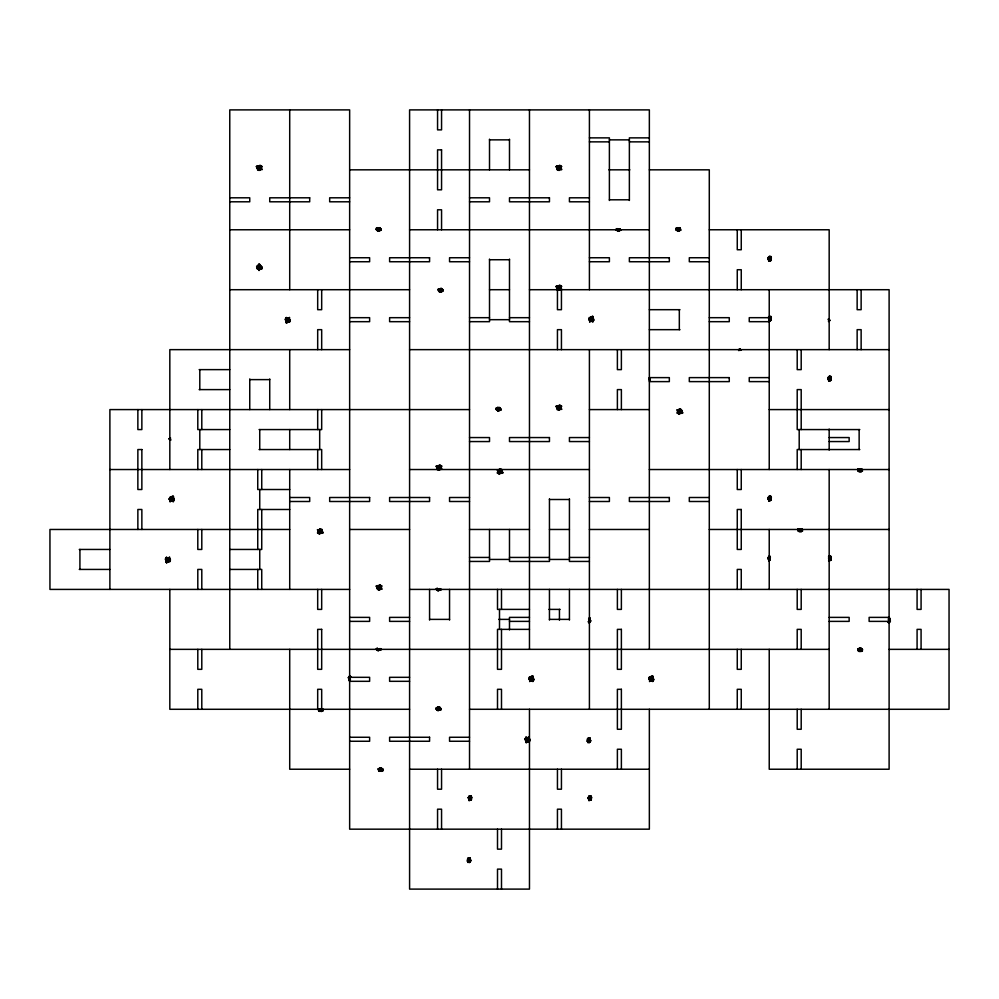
<?xml version="1.0" encoding="UTF-8"?>
<svg xmlns="http://www.w3.org/2000/svg" width="999" height="999" viewBox="0 0 999 999"><rect width="100%" height="100%" fill="white"/><g stroke="black" fill="none" stroke-linecap="round" stroke-linejoin="round"><path stroke-width="1.5" d="M169.88 559.552L169.081 560.839L168.381 559.403L169.93 559.602L168.993 560.864C166.421 559.964 170.479 558.004 170.13 560.402L168.531 558.166L166.408 557.305L165.422 559.078L166.546 562.799L169.206 561.401M171.466 499.25L170.667 498.076L169.73 499.338L171.279 499.537L171.091 498.176L169.58 498.951L170.929 499.7L171.441 498.501M257.779 169.206L257.155 168.069M289.76 319.792L288.961 321.079L288.261 319.643L289.81 319.842L288.873 321.104C286.301 320.204 290.359 318.244 290.01 320.642L288.411 318.406L286.288 317.545L285.302 319.318L286.426 323.039L289.086 321.641M322.265 531.231L321.641 530.094M377.659 588.786L377.035 587.649M437.599 468.906L436.975 467.769M502.085 471.291L501.461 470.154M527.859 740.259L528.021 739.223L529.133 739.098L529.62 740.184L528.633 740.684C525.936 739.735 530.407 737.886 529.433 740.284L528.209 740.584L527.834 739.51M531.106 679.07L530.307 677.896L529.37 679.158L530.919 679.357L530.731 677.996L529.22 678.771L530.569 679.52L531.081 678.321M557.479 169.206L556.855 168.069M557.479 289.086L556.855 287.949M557.479 408.966L556.855 407.829M591.046 319.43L590.247 318.256L589.31 319.518L590.859 319.717L590.671 318.356L589.16 319.131L590.509 319.88L591.021 318.681M650.986 679.07L650.187 677.896L649.25 679.158L650.799 679.357L650.611 677.996L649.1 678.771L650.449 679.52L650.961 678.321M681.905 411.351L681.281 410.214M469.73 858.853L467.907 858.603L467.42 860.988L468.019 862.412L470.167 861.95L470.354 858.928L469.23 858.503L470.292 859.003L470.679 860.888L468.693 862.299L470.267 860.851M469.33 799.487L471.153 799.737L471.64 797.352L471.041 795.928L468.893 796.39L468.706 799.412L469.83 799.837L468.768 799.337L468.381 797.452L470.367 796.041L468.793 797.489M589.61 738.973L587.787 738.723L587.3 741.108L587.899 742.532L590.047 742.07L590.234 739.048L589.11 738.623L590.172 739.123L590.559 741.008L588.573 742.419L590.147 740.971M589.21 799.487L591.033 799.737L591.52 797.352L590.921 795.928L588.773 796.39L588.586 799.412L589.71 799.837L588.648 799.337L588.261 797.452L590.247 796.041L588.673 797.489M769.03 260.027L770.853 260.277L771.34 257.892L770.741 256.468L768.593 256.93L768.406 259.952L769.53 260.377L768.468 259.877L768.081 257.992L770.067 256.581L768.493 258.029M769.03 319.967L770.853 320.217L770.741 316.408L768.593 316.87L769.954 317.307M769.03 499.787L770.853 500.037L771.34 497.652L770.741 496.228L768.593 496.69L768.406 499.712L769.53 500.137L768.468 499.637L768.081 497.752L770.067 496.341L768.493 497.789M828.97 379.907L830.793 380.157L831.28 377.772L830.681 376.348L828.533 376.81L828.346 379.832L829.47 380.257L828.408 379.757L828.021 377.872L830.007 376.461L828.433 377.909M828.97 559.727L830.793 559.977L830.681 556.168L828.533 556.63L829.894 557.067M259.628 169.88L258.341 169.081L259.777 168.381L259.578 169.93L258.316 168.993C259.103 166.433 261.238 170.454 258.778 170.13L261.014 168.531L261.875 166.408L260.102 165.422L256.381 166.546L257.767 169.593M319.792 529.42L321.079 530.219L319.643 530.919L319.842 529.37L321.104 530.307C320.317 532.867 318.182 528.846 320.642 529.17L318.406 530.769L317.545 532.892L319.318 533.878L323.039 532.754L321.653 529.707M379.508 589.46L378.221 588.661L379.657 587.961L379.458 589.51L378.196 588.573C378.983 586.013 381.118 590.034 378.658 589.71L380.894 588.111L381.755 585.988L379.982 585.002L376.261 586.126L377.647 589.173M559.328 169.88L558.041 169.081L559.477 168.381L559.278 169.93L558.016 168.993C558.803 166.433 560.938 170.454 558.478 170.13L560.714 168.531L561.575 166.408L559.802 165.422L556.081 166.546L557.467 169.593M559.328 409.64L558.041 408.841L559.477 408.141L559.278 409.69L558.016 408.753C558.803 406.193 560.938 410.214 558.478 409.89L560.714 408.291L561.575 406.168L559.802 405.182L556.081 406.306L557.467 409.353M679.432 409.54L680.719 410.339L679.283 411.039L679.482 409.49L680.744 410.427C679.957 412.987 677.821 408.966 680.282 409.29L678.046 410.889L677.185 413.012L678.958 413.998L682.679 412.874L681.293 409.827M739.048 350.262L740.222 349.35L739.085 350.587M260.377 169.455L259.265 167.732L257.917 169.293L259.69 170.379L261.438 167.607L261.9 169.63L260.402 168.294M319.043 529.845L320.155 531.568L321.503 530.007L319.73 528.921L317.982 531.693L317.52 529.67L319.018 531.006M380.257 589.035L379.145 587.312L377.797 588.873L379.57 589.959L381.318 587.187L381.78 589.21L380.282 587.874M439.51 470.079L440.197 469.155L439.61 467.707L437.812 468.256L438.499 470.054L437.737 468.993M499.55 468.981L498.863 469.905L499.45 471.353L501.248 470.804L500.561 469.006L501.323 470.067M560.077 169.455L558.965 167.732L557.617 169.293L559.39 170.379L561.138 167.607L561.6 169.63L560.102 168.294M559.39 290.259L560.077 289.335L559.49 287.887L557.692 288.436L558.379 290.234L557.617 289.173M560.077 409.215L558.965 407.492L557.617 409.053L559.39 410.139L561.138 407.367L561.6 409.39L560.102 408.054M678.683 409.965L679.795 411.688L681.143 410.127L679.37 409.041L677.622 411.813L677.16 409.79L678.658 411.126M169.281 439.51L170.367 437.737L169.218 438.698L170.205 440.197M169.281 499.45L169.793 497.877L171.603 498.064C172.815 499.475 170.105 501.123 169.281 499.45L170.367 497.677M170.379 559.49L169.867 561.063L168.057 560.876C166.845 559.465 169.555 557.817 170.379 559.49L169.293 561.263M290.259 319.73L289.747 321.303L287.937 321.116C286.725 319.705 289.435 318.057 290.259 319.73L289.173 321.503M528.921 679.27L529.433 677.697L531.243 677.884C532.455 679.295 529.745 680.943 528.921 679.27L530.007 677.497M588.861 319.63L589.373 318.057L591.183 318.244C592.395 319.655 589.685 321.303 588.861 319.63L589.947 317.857M648.801 379.57L649.887 377.797L648.738 378.758L649.725 380.257M648.801 679.27L649.313 677.697L651.123 677.884C652.335 679.295 649.625 680.943 648.801 679.27L649.887 677.497M829.719 319.73L828.633 321.503L829.782 320.542L828.795 319.043M257.305 268.306L258.229 266.895C261.139 268.469 255.594 268.531 257.692 268.606M468.806 861.513L469.642 862.05L468.606 859.639L470.017 859.477L469.892 861.101L468.119 861.001L469.055 859.789L468.568 858.216L467.744 858.403L468.019 862.412L468.693 861.962L467.932 860.077L470.017 859.477L470.367 860.189L469.38 862.512L467.869 861.662L467.907 858.603M470.254 796.827L469.418 796.29L470.454 798.701L469.043 798.863L469.168 797.239L470.941 797.339L470.005 798.551L470.492 800.124L471.316 799.937L471.191 796.678L469.68 795.828L468.693 798.151L469.043 798.863L471.128 798.263L470.367 796.378L471.041 795.928L471.153 799.737M588.686 741.633L589.522 742.17L588.486 739.76L589.897 739.597L589.772 741.221L587.999 741.121L588.935 739.909L588.448 738.336L587.624 738.523L587.899 742.532L588.573 742.082L587.812 740.197L589.897 739.597L590.247 740.309L589.26 742.632L587.749 741.782L587.787 738.723M590.134 796.827L589.298 796.29L590.334 798.701L588.923 798.863L589.048 797.239L590.821 797.339L589.885 798.551L590.372 800.124L591.196 799.937L591.071 796.678L589.56 795.828L588.573 798.151L588.923 798.863L591.008 798.263L590.247 796.378L590.921 795.928L591.033 799.737M769.954 257.367L769.118 256.83L770.154 259.24L768.743 259.403L768.868 257.779L770.641 257.879L769.705 259.091L770.192 260.664L771.016 260.477L770.891 257.218L769.38 256.368L768.393 258.691L768.743 259.403L770.828 258.803L770.067 256.918L770.741 256.468L770.853 260.277M770.291 318.356L770.192 320.604L771.303 318.931L770.891 317.158L769.38 316.308L769.792 317.994L770.903 318.444L768.868 317.719L770.291 318.356L768.743 319.343L770.828 318.743L770.067 316.858L770.741 316.408L770.853 320.217M769.954 497.127L769.118 496.59L770.154 499.001L768.743 499.163L768.868 497.539L770.641 497.639L769.705 498.851L770.192 500.424L771.016 500.237L770.891 496.978L769.38 496.128L768.393 498.451L768.743 499.163L770.828 498.563L770.067 496.678L770.741 496.228L770.853 500.037M829.894 377.247L829.058 376.71L830.094 379.121L828.683 379.283L828.808 377.659L830.581 377.759L829.645 378.971L830.132 380.544L830.956 380.357L830.831 377.098L829.32 376.248L828.333 378.571L828.683 379.283L830.768 378.683L830.007 376.798L830.681 376.348L830.793 380.157M830.231 558.116L830.132 560.364L831.243 558.691L830.831 556.918L829.32 556.068L829.732 557.754L830.843 558.204L828.808 557.479L830.231 558.116L828.683 559.103L830.768 558.503L830.007 556.618L830.681 556.168L830.793 559.977M257.992 168.556L258.878 170.442M321.428 530.744L320.542 528.858M377.872 588.136L378.758 590.022M437.812 468.256L438.698 470.142M501.248 470.804L500.362 468.918M557.692 168.556L558.578 170.442M557.692 288.436L558.578 290.322M557.692 408.316L558.578 410.202M681.068 410.864L680.182 408.978M321.004 710.351L318.756 710.252L318.943 711.076L321.528 711.4L322.952 710.801L321.366 709.852L320.916 710.963L321.641 708.928L320.617 710.888L320.017 708.803L320.179 710.214L323.052 709.44L322.202 710.951L319.543 711.388L318.756 710.252L319.393 709.09M350.487 676.161L349.013 676.51L348.826 679.532L349.95 679.957L348.364 677.722L350.424 676.785M377.872 230.919L379.757 230.532L380.544 228.808L379.757 227.672L376.348 228.259L376.798 228.933L378.384 228.097L377.659 230.132L378.571 230.607L379.121 228.846L377.934 229.208L377.659 230.132L378.571 230.607L379.233 230.032L376.81 230.407L376.461 228.933L378.022 231.056L380.944 230.282L380.107 228.434M381.368 768.081L379.483 768.468L378.696 770.192L379.483 771.328L382.892 770.741L382.442 770.067L380.856 770.903L381.581 768.868L380.669 768.393L380.119 770.154L381.306 769.792L381.581 768.868L380.669 768.393L380.007 768.968L382.43 768.593L382.779 770.067L381.218 767.944L378.296 768.718L379.133 770.566M441.308 288.561L439.423 288.948L438.636 290.672L439.423 291.808L442.832 291.221L442.382 290.547L440.796 291.383L441.521 289.348L440.609 288.873L440.059 290.634L441.246 290.272L441.521 289.348L440.609 288.873L439.947 289.448L442.37 289.073L442.719 290.547L441.158 288.424L438.236 289.198L439.073 291.046M437.812 710.439L439.697 710.052L440.484 708.328L439.697 707.192L436.288 707.779L436.738 708.453L438.324 707.617L437.599 709.652L438.511 710.127L439.061 708.366L437.874 708.728L437.599 709.652L438.511 710.127L439.173 709.552L436.75 709.927L436.401 708.453L437.962 710.576L440.884 709.802L440.047 707.954M497.752 410.739L499.637 410.352L500.424 408.628L499.637 407.492L496.228 408.079L496.678 408.753L498.264 407.917L497.539 409.952L498.451 410.427L499.001 408.666L497.814 409.028L497.539 409.952L498.451 410.427L499.113 409.852L496.69 410.227L496.341 408.753L497.902 410.876L500.824 410.102L499.987 408.254M588.573 622.539L590.047 622.19L590.234 619.168L589.11 618.743L590.696 620.978L588.636 621.915M677.572 230.919L679.457 230.532L680.244 228.808L679.457 227.672L676.048 228.259L676.498 228.933L678.084 228.097L677.359 230.132L678.271 230.607L678.821 228.846L677.634 229.208L677.359 230.132L678.271 230.607L678.933 230.032L676.51 230.407L676.161 228.933L677.722 231.056L680.644 230.282L679.807 228.434M770.067 556.281L768.593 556.63L768.406 559.652L769.53 560.077L767.944 557.842L770.004 556.905M800.524 530.531L798.276 530.432L798.463 531.256L801.048 531.58L802.472 530.981L800.886 530.032L800.436 531.143L801.161 529.108L800.137 531.068L799.537 528.983L799.699 530.394L802.572 529.62L801.722 531.131L799.063 531.568L798.276 530.432L798.913 529.27M860.464 470.591L858.216 470.492L858.403 471.316L860.988 471.64L862.412 471.041L860.826 470.092L860.376 471.203L861.101 469.168L860.077 471.128L859.477 469.043L859.639 470.454L862.512 469.68L861.662 471.191L859.003 471.628L858.216 470.492L858.853 469.33M860.888 648.201L859.003 648.588L858.216 650.312L859.003 651.448L862.412 650.861L861.962 650.187L860.376 651.023L861.101 648.988L860.189 648.513L859.639 650.274L860.826 649.912L861.101 648.988L860.189 648.513L859.527 649.088L861.95 648.713L862.299 650.187L860.738 648.064L857.816 648.838L858.653 650.686M888.273 622.539L889.747 622.19L889.934 619.168L888.81 618.743L890.396 620.978L888.336 621.915M168.194 560.402L168.194 559.69M288.074 320.642L288.074 319.93M440.197 469.155L441.258 467.307L441.72 469.33L440.222 467.994M498.863 469.905L497.802 471.753L497.34 469.73L498.838 471.066M560.077 289.335L561.138 287.487L561.6 289.51L560.102 288.174M471.191 796.678L471.64 797.352L470.367 796.378L470.092 797.514L470.941 797.339M467.869 861.662L467.42 860.988L468.693 861.962L468.968 860.826L468.119 861.001M587.749 741.782L587.3 741.108L588.573 742.082L588.848 740.946L587.999 741.121M591.071 796.678L591.52 797.352L590.247 796.378L589.972 797.514L590.821 797.339M770.891 257.218L771.34 257.892L770.067 256.918L769.792 258.054L770.641 257.879M770.891 317.158L771.34 317.832L770.067 316.858L769.792 317.994L770.641 317.819M770.891 496.978L771.34 497.652L770.067 496.678L769.792 497.814L770.641 497.639M830.831 377.098L831.28 377.772L830.007 376.798L829.732 377.934L830.581 377.759M830.831 556.918L831.28 557.592L830.007 556.618L829.732 557.754L830.581 557.579M261.126 167.382L260.514 169.48L260.964 166.933M318.294 531.918L318.906 529.82L318.456 532.367M381.006 586.962L380.394 589.06L380.844 586.513M440.946 467.082L440.334 469.18L440.784 466.633M498.114 471.978L498.726 469.88L498.276 472.427M560.826 167.382L560.214 169.48L560.664 166.933M560.826 287.262L560.214 289.36L560.664 286.813M560.826 407.142L560.214 409.24L560.664 406.693M677.934 412.038L678.546 409.94L678.096 412.487M171.216 498.538L171.129 496.903L170.454 497.539M168.444 560.402L168.531 562.037L169.593 561.413M288.324 320.642L288.411 322.277L289.473 321.653M530.856 678.358L530.769 676.723L530.094 677.359M528.084 740.222L528.171 741.857L528.846 741.221M590.796 318.718L590.709 317.083L590.034 317.719M650.736 678.358L650.649 676.723L649.974 677.359M380.769 648.95L380.944 649.862L378.022 650.636L377.085 648.576M440.709 589.01L440.884 589.922L437.962 590.696L437.025 588.636M620.529 229.37L620.704 230.282L617.782 231.056L616.845 228.996M379.907 229.97L380.057 228.946L379.832 230.594L376.248 229.62L377.098 228.109L378.871 227.697L380.544 228.808L378.296 228.709M377.872 650.499L379.757 650.112L380.057 648.526M439.273 289.51L439.123 290.534L439.348 288.886L442.932 289.86L442.082 291.371L440.309 291.783L438.636 290.672L440.884 290.771M379.333 769.03L379.183 770.054L379.408 768.406L382.992 769.38L382.142 770.891L380.369 771.303L378.696 770.192L380.944 770.291M437.812 590.559L439.697 590.172L439.997 588.586M439.847 709.49L439.997 708.466L439.772 710.114L436.188 709.14L437.038 707.629L438.811 707.217L440.484 708.328L438.236 708.229M499.787 409.79L499.937 408.766L499.712 410.414L496.128 409.44L496.978 407.929L498.751 407.517L500.424 408.628L498.176 408.529M617.632 230.919L619.517 230.532L619.817 228.946M679.607 229.97L679.757 228.946L679.532 230.594L675.948 229.62L676.798 228.109L678.571 227.697L680.244 228.808L677.996 228.709M858.853 649.15L858.703 650.174L858.928 648.526L862.512 649.5L861.662 651.011L859.889 651.423L858.216 650.312L860.464 650.411M376.81 230.407L377.247 229.046M322.053 710.014L322.49 708.653L322.839 710.127L321.528 711.4L322.215 710.064M379.083 650.224L380.257 649.05L379.832 650.174L376.81 649.987L377.247 648.626M441.933 290.434L442.37 289.073M381.993 769.954L382.43 768.593M439.023 590.284L440.197 589.11L439.772 590.234L436.75 590.047L437.187 588.686M436.75 709.927L437.187 708.566M496.69 410.227L497.127 408.866M618.843 230.644L620.017 229.47L619.592 230.594L616.57 230.407L617.007 229.046M676.51 230.407L676.947 229.046M801.573 530.194L802.01 528.833L802.359 530.307L801.048 531.58L801.735 530.244M861.513 470.254L861.95 468.893L862.299 470.367L860.988 471.64L861.675 470.304M861.513 650.074L861.95 648.713M438.161 468.781L438.236 468.269C439.735 466.433 440.472 470.591 438.536 469.493L438.561 467.919L439.847 468.681L438.636 469.68L438.136 468.693L439.61 468.056L438.698 467.869M500.899 470.279L500.824 470.791C499.325 472.627 498.588 468.469 500.524 469.567L500.499 471.141L499.213 470.379L500.424 469.38L500.924 470.367L499.45 471.004L500.362 471.191M558.041 288.961L558.116 288.449C559.615 286.613 560.352 290.771 558.416 289.673L558.441 288.099L559.727 288.861L558.516 289.86L558.016 288.873L559.49 288.236L558.578 288.049M260.215 169.818L261.438 167.607M319.205 529.482L317.982 531.693M380.095 589.398L381.318 587.187M440.035 469.518L441.258 467.307M499.025 469.542L497.802 471.753M559.915 169.818L561.138 167.607M559.915 289.698L561.138 287.487M559.915 409.578L561.138 407.367M678.845 409.602L677.622 411.813M380.007 230.382L379.17 229.832L380.307 230.157L378.171 230.856L378.346 228.821M380.007 649.962L379.17 649.412L380.307 649.737L378.171 650.436L379.145 648.938L378.571 650.187L376.248 649.2L377.222 649.662M439.173 289.098L440.01 289.648L438.873 289.323L441.009 288.624L440.834 290.659M379.233 768.618L380.07 769.168L378.933 768.843L381.069 768.144L380.894 770.179M439.947 590.022L439.11 589.472L440.247 589.797L438.111 590.496L439.085 588.998L438.511 590.247L436.188 589.26L437.162 589.722M439.947 709.902L439.11 709.352L440.247 709.677L438.111 710.376L438.286 708.341M499.887 410.202L499.05 409.652L500.187 409.977L498.051 410.676L498.226 408.641M619.767 230.382L618.93 229.832L620.067 230.157L617.931 230.856L618.905 229.358L618.331 230.607L616.008 229.62L616.982 230.082M679.707 230.382L678.87 229.832L680.007 230.157L677.871 230.856L678.046 228.821M858.753 648.738L859.59 649.288L858.453 648.963L860.589 648.264L860.414 650.299M321.054 708.566L320.954 710.239M800.574 528.746L800.474 530.419M860.514 468.806L860.414 470.479M349.962 680.419L350.075 679.77M468.918 799.587L469.468 798.75L469.018 800.524L470.217 799.337L469.355 800.486L470.329 800.224L469.955 799.65M469.105 858.69L468.731 858.116L469.705 857.854L468.843 859.003L470.042 857.816L469.592 859.59L470.142 858.753M588.985 618.93L589.098 618.281M588.985 738.81L588.611 738.236L589.585 737.974L588.723 739.123L589.922 737.936L589.472 739.71L590.022 738.873M588.798 799.587L589.348 798.75L588.898 800.524L590.097 799.337L589.235 800.486L590.209 800.224L589.835 799.65M768.618 260.127L769.168 259.29L768.718 261.064L769.917 259.877L769.055 261.026L770.029 260.764L769.655 260.19M768.843 320.367L768.718 321.004L769.917 319.817L769.055 320.966L770.029 320.704L769.655 320.13M768.618 499.887L769.168 499.05L768.718 500.824L769.917 499.637L769.055 500.786L770.029 500.524L769.655 499.95M769.542 560.539L769.655 559.89M828.558 380.007L829.108 379.17L828.658 380.944L829.857 379.757L828.995 380.906L829.969 380.644L829.595 380.07M828.783 560.127L828.658 560.764L829.857 559.577L828.995 560.726L829.969 560.464L829.595 559.89M888.685 618.93L888.798 618.281M171.491 498.638L171.304 499.55L170.667 498.076M168.169 560.302L168.381 559.403L168.993 560.864M288.049 320.542L288.261 319.643L288.873 321.104M591.071 318.818L590.884 319.73L590.247 318.256M531.131 678.458L530.919 679.357L530.307 677.896M527.809 740.122L528.021 739.223L528.633 740.684M651.011 678.458L650.799 679.357L650.187 677.896M350.374 676.947L349.8 675.948L348.813 678.271L350.125 678.671L349.887 679.994L348.501 677.572M469.767 799.874L470.454 798.701M468.606 859.639L469.293 858.466M588.686 621.753L589.26 622.752L590.247 620.429L588.935 620.029L589.173 618.706L590.559 621.128M588.486 739.76L589.173 738.586M589.647 799.874L590.334 798.701M769.467 260.414L770.154 259.24M769.467 320.354L770.154 319.18M769.467 500.174L770.154 499.001M769.954 557.067L769.38 556.068L768.393 558.391L769.705 558.791L769.467 560.114L768.081 557.692M829.407 380.294L830.094 379.121M829.407 560.114L830.094 558.941M888.386 621.753L888.96 622.752L889.947 620.429L888.635 620.029L888.873 618.706L890.259 621.128M378.022 231.056L377.385 228.584L376.798 228.933L377.772 227.66L376.798 228.933L377.934 229.208L378.146 228.084L376.685 229.97L376.348 228.259L380.357 227.984M441.158 288.424L441.795 290.896L442.382 290.547L441.408 291.82L442.382 290.547L441.246 290.272L441.034 291.396L442.495 289.51L442.832 291.221L438.823 291.496M381.218 767.944L381.855 770.416L382.442 770.067L381.468 771.34L382.442 770.067L381.306 769.792L381.094 770.916L382.555 769.03L382.892 770.741L378.883 771.016M437.962 710.576L437.325 708.104L436.738 708.453L437.712 707.18L436.738 708.453L437.874 708.728L438.086 707.604L436.625 709.49L436.288 707.779L440.297 707.504M497.902 410.876L497.265 408.404L496.678 408.753L497.652 407.48L496.678 408.753L497.814 409.028L498.026 407.904L496.565 409.79L496.228 408.079L500.237 407.804M677.722 231.056L677.085 228.584L676.498 228.933L677.472 227.66L676.498 228.933L677.634 229.208L677.846 228.084L676.385 229.97L676.048 228.259L680.057 227.984M860.738 648.064L861.375 650.536L861.962 650.187L860.988 651.46L861.962 650.187L860.826 649.912L860.614 651.036L862.075 649.15L862.412 650.861L858.403 651.136M259.091 267.645L257.929 267.145L257.842 265.572L258.991 264.123L259.777 264.473L259.078 265.547L259.728 265.16L261.538 267.732L261.8 266.808L261.176 266.708L261.825 268.843L257.53 268.694L258.566 267.045L259.078 267.982L257.367 268.356L258.354 266.895L261.825 268.843L261.8 266.808L258.991 264.123L257.367 266.658M350.05 680.469L349.138 680.644L349.588 678.87L349.038 679.707M589.01 618.231L589.922 618.056L589.472 619.83L590.022 618.993M769.63 560.589L768.718 560.764L769.168 558.99L768.618 559.827M888.71 618.231L889.622 618.056L889.172 619.83L889.722 618.993M770.416 317.445L770.067 316.858L771.34 317.832M830.356 557.205L830.007 556.618L831.28 557.592M260.439 268.569L259.453 268.494L259.028 270.454L260.814 268.032L259.665 269.093L258.192 268.057M738.598 350.512L739.31 349.101L741.083 350.187L739.31 349.101M350.149 676.061L349.45 676.385L350.212 677.634L349.288 677.359L348.813 678.271L350.062 678.845L350.149 677.397L348.926 677.946L349.163 678.983L350.125 678.671M470.029 797.277L469.942 798.725L469.043 798.863L469.168 797.239L470.591 797.876M469.031 861.063L469.118 859.615L470.017 859.477L469.892 861.101L468.469 860.464M588.911 622.639L589.61 622.315L588.848 621.066L589.772 621.341L590.247 620.429L588.998 619.855L588.911 621.303L590.134 620.754L589.897 619.717L588.935 620.029M588.911 741.183L588.998 739.735L589.897 739.597L589.772 741.221L588.349 740.584M589.909 797.277L589.822 798.725L588.923 798.863L589.048 797.239L590.471 797.876M769.73 257.817L769.642 259.265L768.743 259.403L768.868 257.779L770.291 258.416M769.73 317.757L768.968 319.293M769.73 497.577L769.642 499.025L768.743 499.163L768.868 497.539L770.291 498.176M769.73 556.181L769.03 556.505L769.792 557.754L768.868 557.479L768.393 558.391L769.642 558.965L769.73 557.517L768.506 558.066L768.743 559.103L769.705 558.791M829.669 377.697L829.582 379.145L828.683 379.283L828.808 377.659L830.231 378.296M829.669 557.517L828.908 559.053M888.611 622.639L889.31 622.315L888.548 621.066L889.472 621.341L889.947 620.429L888.698 619.855L888.611 621.303L889.834 620.754L889.597 619.717L888.635 620.029M768.943 317.457L770.004 317.145M828.883 557.217L829.944 556.905M380.257 228.359L379.083 230.644M318.993 708.903L318.356 708.778L318.544 710.401L319.243 710.114M438.923 291.121L440.097 288.836M378.983 770.641L380.157 768.356M500.137 408.179L498.963 410.464M440.197 707.879L439.023 710.164M679.957 228.359L678.783 230.644M798.513 529.083L797.876 528.958L798.064 530.581L798.763 530.294M858.453 469.143L857.816 469.018L858.004 470.641L858.703 470.354M858.503 650.761L859.677 648.476M172.053 501.198L171.366 500.162L170.03 501.66L172.19 500.711L169.842 499.975M167.607 557.742L168.294 558.778L169.63 557.28L167.47 558.229L169.818 558.965M287.487 317.982L288.174 319.018L289.51 317.52L287.35 318.469L289.698 319.205M591.633 321.378L590.946 320.342L589.61 321.84L591.77 320.891L589.422 320.155M531.693 681.018L531.006 679.982L529.67 681.48L531.83 680.531L529.482 679.795M527.247 737.562L527.934 738.598L529.27 737.1L527.11 738.049L530.019 739.31M651.573 681.018L650.886 679.982L649.55 681.48L651.71 680.531L649.362 679.795M259.403 267.807L258.479 269.168L256.83 268.232L258.029 266.521L259.378 267.22L258.429 269.043L260.227 269.018L260.814 268.032M377.697 229.27L379.145 229.358L379.283 230.257L379.121 228.846M440.059 290.634L439.897 289.223L440.035 290.122L441.483 290.209M320.179 710.214L319.805 709.527M380.119 770.154L379.957 768.743L380.095 769.642L381.543 769.73M497.577 409.091L499.025 409.178L499.163 410.077L499.001 408.666M437.637 708.791L439.085 708.878L439.223 709.777L439.061 708.366M677.397 229.27L678.845 229.358L678.983 230.257L678.821 228.846M799.699 530.394L799.325 529.707M859.639 470.454L859.265 469.767M859.639 650.274L859.477 648.863L859.615 649.762L861.063 649.85M259.915 268.381L259.028 270.454L259.815 268.793M471.603 798.451L471.316 799.937M467.457 859.889L467.744 858.403M771.303 258.991L771.016 260.477M587.337 740.009L587.624 738.523M771.303 318.931L771.016 320.417M591.483 798.451L591.196 799.937M771.303 498.751L771.016 500.237M831.243 378.871L830.956 380.357M831.243 558.691L830.956 560.177M348.913 677.609L349.338 676.922M590.147 621.091L589.722 621.778M768.493 557.729L768.918 557.042M889.847 621.091L889.422 621.778M170.067 497.527L173.114 496.141L174.238 499.862L173.252 501.635L173.089 499.625M166.571 559.315L166.408 557.305L165.921 559.477L165.422 559.078L166.096 558.404L166.546 562.799L168.956 560.701M286.451 319.555L286.288 317.545L285.801 319.717L285.302 319.318L285.976 318.644L286.426 323.039L288.836 320.941M589.647 317.707L592.694 316.321L593.818 320.042L592.832 321.815L592.669 319.805M529.707 677.347L532.754 675.961L533.878 679.682L532.892 681.455L532.729 679.445M526.211 739.135L526.048 737.125L525.062 738.898L526.186 742.619L529.233 741.233M649.587 677.347L652.634 675.961L653.758 679.682L652.772 681.455L652.609 679.445M259.777 264.473L260.789 265.909L259.94 266.146M257.58 170.03L258.266 168.519L257.143 168.531M321.84 529.27L321.154 530.781L322.277 530.769M557.28 170.03L557.966 168.519L556.843 168.531M377.46 589.61L378.146 588.099L377.023 588.111M437.4 469.73L438.086 468.219L436.963 468.231M557.28 289.91L557.966 288.399L556.843 288.411M501.66 469.33L500.974 470.841L502.097 470.829M557.28 409.79L557.966 408.279L556.843 408.291M681.48 409.39L680.794 410.901L681.917 410.889M258.679 268.494L259.003 267.782L257.205 267.932M257.53 268.694L257.904 267.894M170.704 498.239L171.528 496.578M590.284 318.419L591.108 316.758M530.344 678.059L531.168 676.398M527.772 742.182L528.596 740.521M650.224 678.059L651.048 676.398M529.458 738.785L527.372 739.735L528.196 741.008L529.994 740.321L528.933 741.083M169.218 438.698L170.18 437.787M169.218 498.638L171.104 497.752M290.322 320.542L288.436 321.428M170.442 560.302L168.556 561.188M588.798 318.818L590.684 317.932M648.738 378.758L649.7 377.847M528.858 678.458L530.744 677.572M530.082 740.122L528.196 741.008M829.782 320.542L828.82 321.453M648.738 678.458L650.624 677.572M768.718 261.064L770.566 260.227M469.018 800.524L470.866 799.687M768.718 321.004L770.566 320.167M468.194 858.653L470.042 857.816M588.074 738.773L589.922 737.936M588.898 800.524L590.746 799.687M828.658 380.944L830.506 380.107M768.718 500.824L770.566 499.987M828.658 560.764L830.506 559.927M257.018 266.845L258.042 265.547M170.442 439.772L169.58 439.011L170.579 438.161M649.962 379.832L649.1 379.071L650.099 378.221M828.558 319.468L829.42 320.229L828.421 321.079M258.316 168.993L259.79 168.356L258.878 168.169M320.542 531.131L319.643 530.919L321.104 530.307M558.016 168.993L559.49 168.356L558.578 168.169M378.196 588.573L379.67 587.936L378.758 587.749M558.016 408.753L559.49 408.116L558.578 407.929M680.182 411.251L679.283 411.039L680.744 410.427M348.776 678.783L349.263 680.007L349.263 677.647M768.081 257.992L768.843 260.427L768.843 258.067M468.381 797.452L469.143 799.887L469.143 797.527M589.797 621.053L589.797 618.693L590.284 619.917M469.917 860.813L469.917 858.453L470.679 860.888M589.797 740.933L589.797 738.573L590.559 741.008M828.021 377.872L828.783 380.307L828.783 377.947M768.081 497.752L768.843 500.187L768.843 497.827M588.261 797.452L589.023 799.887L589.023 797.527M768.356 558.903L768.843 560.127L768.843 557.767M889.497 621.053L889.497 618.693L889.984 619.917M377.772 227.66L377.098 228.109M441.408 291.82L442.082 291.371M497.652 407.48L496.978 407.929M321.528 711.4L322.952 710.801L321.903 709.003M677.472 227.66L676.798 228.109M381.468 771.34L382.142 770.891M437.712 707.18L437.038 707.629M801.048 531.58L802.472 530.981L801.423 529.183M860.988 471.64L862.412 471.041L861.363 469.243M860.988 651.46L861.662 651.011M769.53 260.377L770.641 260.377M770.641 320.317L770.054 320.117M469.83 799.837L470.941 799.837M469.23 858.503L468.119 858.503M829.47 380.257L830.581 380.257M589.11 738.623L587.999 738.623M769.53 500.137L770.641 500.137M589.71 799.837L590.821 799.837M830.581 560.077L829.994 559.877M350.337 679.457L349.138 680.644M588.723 619.243L589.922 618.056M769.917 559.577L768.718 560.764M888.423 619.243L889.622 618.056M739.098 349.987L740.933 350.162M377.222 230.082L377.909 230.507M441.958 289.398L441.271 288.973M616.695 229.608L616.57 230.407M497.102 409.902L497.789 410.327M676.922 230.082L677.609 230.507M376.935 649.188L376.81 649.987M436.875 589.248L436.75 590.047M382.018 768.918L381.331 768.493M437.162 709.602L437.849 710.027M861.538 649.038L860.851 648.613M170.167 439.722L170.342 437.887M289.81 319.842L288.236 320.704M169.73 499.338L171.304 498.476M169.93 559.602L168.356 560.464M589.31 319.518L590.884 318.656M649.687 379.782L649.862 377.947M828.833 319.518L828.658 321.353M529.37 679.158L530.944 678.296M529.57 739.422L527.996 740.284M649.25 679.158L650.824 678.296M348.701 678.533L348.938 677.434M768.281 258.953L768.518 257.854M590.122 621.266L590.359 620.167M828.221 378.833L828.458 377.734M468.581 798.413L468.818 797.314M768.281 498.713L768.518 497.614M470.242 861.026L470.479 859.927M590.122 741.146L590.359 740.047M768.281 558.653L768.518 557.554M588.461 798.413L588.698 797.314M889.822 621.266L890.059 620.167M257.355 266.82L257.292 268.893M257.405 266.97L258.366 267.22M619.667 229.97L618.731 229.295L619.043 230.257L618.006 230.494L617.457 229.27L618.181 229.458M379.907 649.55L378.971 648.875L379.283 649.837L378.246 650.074L377.697 648.851L378.421 649.038M439.847 589.61L438.911 588.935L439.223 589.897L438.186 590.134L437.637 588.911L438.361 589.098M558.516 289.86L561.575 286.288L559.802 285.302L556.081 286.426L557.467 289.473M438.636 469.68L441.695 466.108L439.922 465.122L436.201 466.246L437.587 469.293M500.424 469.38L497.365 472.952L499.138 473.938L502.859 472.814L501.473 469.767M769.63 260.889L770.454 260.015L769.542 260.839M769.63 320.829L770.454 319.955L769.542 320.779M829.57 380.769L830.394 379.895L829.482 380.719M469.93 800.349L470.754 799.475L469.842 800.299M769.63 500.649L770.454 499.775L769.542 500.599M469.13 857.991L468.306 858.865L469.218 858.041M589.01 738.111L588.186 738.985L589.098 738.161M589.81 800.349L590.634 799.475L589.722 800.299M829.57 560.589L830.394 559.715L829.482 560.539M257.954 166.746L259.166 166.333M557.654 166.746L558.866 166.333M557.654 286.626L558.866 286.214M321.466 532.554L320.254 532.966M437.774 466.446L438.986 466.034M377.834 586.326L379.046 585.913M557.654 406.506L558.866 406.094M501.286 472.614L500.074 473.026M681.106 412.674L679.894 413.087M258.479 168.956L256.381 166.546L260.776 166.096L260.102 165.422L259.703 165.921L261.875 166.408L258.816 169.98L257.467 168.294L258.778 168.444M558.179 168.956L556.081 166.546L560.476 166.096L559.802 165.422L559.403 165.921L561.575 166.408L558.516 169.98L557.167 168.294L558.478 168.444M320.941 530.344L323.039 532.754L318.644 533.204L319.318 533.878L319.717 533.379L317.545 532.892L320.604 529.32L321.953 531.006L320.642 530.856M558.179 408.716L556.081 406.306L560.476 405.856L559.802 405.182L559.403 405.681L561.575 406.168L558.516 409.74L557.167 408.054L558.478 408.204M378.359 588.536L376.261 586.126L380.656 585.676L379.982 585.002L379.583 585.501L381.755 585.988L378.696 589.56L377.347 587.874L378.658 588.024M680.581 410.464L682.679 412.874L678.284 413.324L678.958 413.998L679.357 413.499L677.185 413.012L680.244 409.44L681.593 411.126L680.282 410.976M380.756 228.659L380.257 229.47M438.424 290.821L438.923 290.01M680.456 228.659L679.957 229.47M500.636 408.479L500.137 409.29M318.544 710.401L319.293 709.777M440.696 708.179L440.197 708.99M378.484 770.341L378.983 769.53M858.004 470.641L858.753 470.017M798.064 530.581L798.813 529.957M858.004 650.461L858.503 649.65M170.18 438.261L169.73 439.398M649.7 378.321L649.25 379.458M828.82 320.979L829.27 319.842M287.887 319.63L289.335 319.043M171.653 499.55L170.205 500.137M168.007 559.39L169.455 558.803M591.233 319.73L589.785 320.317M531.293 679.37L529.845 679.957M527.647 739.21L529.095 738.623M651.173 679.37L649.725 679.957M558.828 289.223L560.714 288.411L561.575 286.288L559.403 285.801L559.802 285.302L560.476 285.976L556.081 286.426L558.179 288.836M438.948 469.043L440.834 468.231L441.695 466.108L439.523 465.621L439.922 465.122L440.596 465.796L436.201 466.246L438.299 468.656M500.112 470.017L498.226 470.829L497.365 472.952L499.537 473.439L499.138 473.938L498.464 473.264L502.859 472.814L500.761 470.404M286.214 320.254L286.626 321.466M173.327 498.926L173.114 496.141L171.403 496.828M166.333 560.014L166.746 561.226M592.907 319.106L592.694 316.321L590.983 317.008M532.966 678.746L532.754 675.961L531.043 676.648M525.973 739.834L526.186 742.619L527.897 741.932M652.846 678.746L652.634 675.961L650.923 676.648M320.617 710.888L321.541 710.701M860.077 471.128L861.001 470.941M800.137 531.068L801.061 530.881M288.861 319.393L288.224 319.842L286.938 318.481M170.679 499.787L171.316 499.338L172.602 500.699M168.981 559.153L168.344 559.602L167.058 558.241M590.259 319.967L590.896 319.518L592.182 320.879M530.319 679.607L530.956 679.158L532.242 680.519M528.621 738.973L527.984 739.422L526.698 738.061M650.199 679.607L650.836 679.158L652.122 680.519M288.012 318.569L289.51 317.52M170.03 501.66L171.528 500.611M168.132 558.329L169.63 557.28M589.61 321.84L591.108 320.791M529.67 681.48L531.168 680.431M527.772 738.149L529.27 737.1M649.55 681.48L651.048 680.431M289.223 320.292L289.947 319.792L288.174 319.805L289.86 320.604L288.174 321.953L288.399 321.154L289.91 321.84M170.317 498.888L169.593 499.388L169.53 498.538L171.129 500.774L173.252 501.635L173.739 499.463L174.238 499.862L173.564 500.536L173.789 498.576L172.914 497.714M169.343 560.052L170.067 559.552L168.294 559.565L169.98 560.364L168.294 561.713L168.519 560.914L170.03 561.6M589.897 319.068L589.173 319.568L589.11 318.718L590.709 320.954L592.832 321.815L593.319 319.643L593.818 320.042L593.144 320.716L593.369 318.756L592.494 317.894M529.957 678.708L529.233 679.208L529.17 678.358L530.769 680.594L532.892 681.455L533.379 679.283L533.878 679.682L533.204 680.356L533.429 678.396L532.554 677.534M649.837 678.708L649.113 679.208L649.05 678.358L650.649 680.594L652.772 681.455L653.259 679.283L653.758 679.682L653.084 680.356L653.309 678.396L652.434 677.534M260.914 268.306L258.029 269.081M321.154 710.976L322.502 710.127L321.915 710.476M860.614 471.216L861.962 470.367L861.375 470.716M800.674 531.156L802.022 530.307L801.435 530.656M767.944 258.142L770.217 257.105M827.884 378.022L830.157 376.985M348.364 677.722L350.637 676.685M767.944 497.902L770.217 496.865M588.423 622.015L590.696 620.978M767.944 557.842L770.217 556.805M468.244 797.602L470.517 796.565M588.423 741.895L590.696 740.858M468.543 861.775L470.816 860.738M588.124 797.602L590.397 796.565M888.123 622.015L890.396 620.978M768.918 257.342L769.38 256.368M768.918 317.282L769.38 316.308M828.858 377.222L829.32 376.248M768.918 497.102L769.38 496.128M828.858 557.042L829.32 556.068M469.218 796.802L469.68 795.828M589.26 742.632L589.722 741.658M469.38 862.512L469.842 861.538M589.098 796.802L589.56 795.828M258.304 168.057L259.265 167.732L260.402 168.968L259.79 168.007M558.004 168.057L558.965 167.732L560.102 168.968L559.49 168.007M558.004 287.937L558.965 287.612L560.102 288.848L559.49 287.887M321.116 531.243L320.155 531.568L319.018 530.332L319.63 531.293M438.124 467.757L439.085 467.432L440.222 468.668L439.61 467.707M558.004 407.817L558.965 407.492L560.102 408.728L559.49 407.767M500.936 471.303L499.975 471.628L498.838 470.392L499.45 471.353M680.756 411.363L679.795 411.688L678.658 410.452L679.27 411.413M378.184 587.637L379.145 587.312L380.282 588.548L379.67 587.587M258.029 266.521L256.83 268.232M285.914 322.352L287.05 321.765L286.288 321.778M173.626 496.828L172.49 497.415L173.252 497.402M593.206 317.008L592.07 317.595L592.832 317.582M166.034 562.112L167.17 561.525L166.408 561.538M533.266 676.648L532.13 677.235L532.892 677.222M525.674 741.932L526.81 741.345L526.048 741.358M653.146 676.648L652.01 677.235L652.772 677.222M526.386 741.046L525.511 740.184L525.736 738.224L525.062 738.898L525.561 739.297L526.048 737.125L528.171 737.986L527.934 739.385L529.62 740.184M258.429 269.043L259.378 267.22L258.629 266.546M739.372 349.6L740.222 349.35M377.759 228.359L378.683 228.172L379.495 229.533M439.685 289.947L440.497 291.308L441.421 291.121M677.459 228.359L678.383 228.172L679.195 229.533M497.639 408.179L498.563 407.992L499.375 409.353M437.699 707.879L438.623 707.692L439.435 709.053M379.745 769.467L380.557 770.828L381.481 770.641M859.265 649.587L860.077 650.948L861.001 650.761M259.453 268.494L258.853 267.957M528.958 740.933L527.934 741.533L528.159 740.734L529.67 741.42M858.403 471.316L861.662 471.191M798.463 531.256L801.722 531.131M318.943 711.076L322.202 710.951M256.793 266.046L258.354 265.697L257.804 266.508M770.179 258.466L768.144 258.291M770.179 318.406L768.506 318.306M830.119 378.346L828.084 378.171M770.179 498.226L768.144 498.051M830.119 558.166L828.446 558.066M588.461 740.534L590.496 740.709M470.479 797.926L468.444 797.751M590.359 797.926L588.324 797.751M468.581 860.414L470.616 860.589M256.556 266.883L258.204 266.745L257.642 265.771M286.813 318.456L288.112 318.394L287.262 318.294M592.307 320.904L591.008 320.966L591.858 321.066M172.727 500.724L171.428 500.786L172.278 500.886M166.933 558.216L168.232 558.154L167.382 558.054M532.367 680.544L531.068 680.606L531.918 680.706M652.247 680.544L650.948 680.606L651.798 680.706M526.573 738.036L527.872 737.974L527.022 737.874M376.248 229.62L376.935 229.608M675.948 229.62L676.635 229.608M442.245 289.872L442.932 289.86M496.128 409.44L496.815 409.428M861.825 469.692L862.512 469.68M801.885 529.632L802.572 529.62M861.825 649.512L862.512 649.5M322.365 709.452L323.052 709.44M436.188 709.14L436.875 709.128M382.305 769.392L382.992 769.38M768.943 257.517L771.34 257.892M828.883 377.397L831.28 377.772M768.943 497.277L771.34 497.652M768.943 557.217L770.416 557.205M588.224 621.615L589.697 621.603M887.924 621.615L889.397 621.603M349.363 677.097L350.836 677.085M589.697 741.483L587.3 741.108M469.243 796.977L471.64 797.352M589.123 796.977L591.52 797.352M469.817 861.363L467.42 860.988M589.41 137.862L609.39 137.862L609.39 200.462M649.35 137.862L629.37 137.862L629.37 200.462M489.51 139.86L509.49 139.86M609.39 139.86L629.37 139.86M589.41 141.858L609.39 141.858M629.37 141.858L649.35 141.858M349.65 169.83L529.47 169.83M608.891 169.83L629.87 169.83M649.35 169.83L709.29 169.83L709.29 709.29M229.77 197.802L249.75 197.802L249.75 201.798L229.77 201.798M349.65 197.802L329.67 197.802L329.67 201.798L349.65 201.798M469.53 197.802L489.51 197.802L489.51 201.798L469.53 201.798M589.41 197.802L569.43 197.802L569.43 201.798L589.41 201.798M609.39 199.8L629.37 199.8M229.77 229.77L349.65 229.77M409.59 229.77L649.35 229.77M709.29 229.77L829.17 229.77L829.17 349.65M349.65 257.742L369.63 257.742L369.63 261.738L349.65 261.738M469.53 257.742L449.55 257.742L449.55 261.738L469.53 261.738M589.41 257.742L609.39 257.742L609.39 261.738L589.41 261.738M709.29 257.742L689.31 257.742L689.31 261.738L709.29 261.738M489.51 259.74L509.49 259.74M229.77 289.71L409.59 289.71M489.51 289.71L509.49 289.71M529.47 289.71L889.11 289.71L889.11 769.23L769.23 769.23L769.23 649.35M649.35 309.69L679.982 309.69M349.65 317.682L369.63 317.682L369.63 321.678L349.65 321.678M409.59 317.682L389.61 317.682L389.61 321.678L409.59 321.678M469.53 317.682L489.51 317.682M509.49 317.682L529.47 317.682M709.29 317.682L729.27 317.682L729.27 321.678L709.29 321.678M769.23 317.682L749.25 317.682L749.25 321.678L769.23 321.678M489.51 319.68L509.49 319.68M469.53 321.678L489.51 321.678L489.51 259.078M529.47 321.678L509.49 321.678L509.49 259.078M649.35 329.67L679.982 329.67M349.65 349.65L169.83 349.65L169.83 469.53M409.59 349.65L889.11 349.65M199.138 369.63L229.77 369.63M649.35 377.622L669.33 377.622L669.33 381.618L649.35 381.618M769.23 377.622L749.25 377.622L749.25 381.618L769.23 381.618M249.75 379.62L269.73 379.62M199.138 389.61L229.77 389.61M469.53 409.59L109.89 409.59L109.89 589.41M589.41 409.59L649.35 409.59M769.23 409.59L889.11 409.59M229.77 429.57L197.802 429.57L197.802 409.59M259.078 429.57L321.678 429.57L321.678 409.59M859.802 429.57L797.202 429.57L797.202 389.61L801.198 389.61L801.198 429.57M469.53 437.562L489.51 437.562L489.51 441.558L469.53 441.558M589.41 437.562L569.43 437.562L569.43 441.558L589.41 441.558M829.17 437.562L849.15 437.562L849.15 441.558L829.17 441.558M229.77 449.55L197.802 449.55L197.802 469.53M259.078 449.55L321.678 449.55L321.678 469.53M859.802 449.55L797.202 449.55L797.202 469.53M109.89 469.53L349.65 469.53M409.59 469.53L589.41 469.53M649.35 469.53L889.11 469.53M289.71 489.51L257.742 489.51L257.742 469.53M289.71 497.502L309.69 497.502L309.69 501.498L289.71 501.498M469.53 497.502L449.55 497.502L449.55 501.498L469.53 501.498M589.41 497.502L609.39 497.502L609.39 501.498L589.41 501.498M709.29 497.502L689.31 497.502L689.31 501.498L709.29 501.498M549.45 499.5L569.43 499.5M289.71 509.49L257.742 509.49L257.742 549.45M289.71 529.47L49.95 529.47L49.95 589.41L349.65 589.41M349.65 529.47L409.59 529.47M469.53 529.47L529.47 529.47M549.45 529.47L569.43 529.47M589.41 529.47L649.35 529.47M709.29 529.47L889.11 529.47M79.258 549.45L109.89 549.45M229.77 549.45L261.738 549.45L261.738 509.49M469.53 557.442L489.51 557.442M509.49 557.442L549.45 557.442M569.43 557.442L589.41 557.442M489.51 559.44L509.49 559.44M549.45 559.44L569.43 559.44M469.53 561.438L489.51 561.438L489.51 529.47M589.41 561.438L569.43 561.438L569.43 498.838M79.258 569.43L109.89 569.43M229.77 569.43L261.738 569.43L261.738 589.41M409.59 589.41L949.05 589.41L949.05 709.29L469.53 709.29M529.47 609.39L497.502 609.39L497.502 589.41M548.951 609.39L560.102 609.39M349.65 617.382L369.63 617.382L369.63 621.378L349.65 621.378M409.59 617.382L389.61 617.382L389.61 621.378L409.59 621.378M529.47 617.382L509.49 617.382L509.49 629.87M829.17 617.382L849.15 617.382L849.15 621.378L829.17 621.378M889.11 617.382L869.13 617.382L869.13 621.378L889.11 621.378M429.57 619.38L449.55 619.38M498.726 619.38L509.49 619.38M549.45 619.38L569.43 619.38M509.49 621.378L529.47 621.378M529.47 629.37L497.502 629.37L497.502 669.33L501.498 669.33L501.498 629.37M169.83 649.35L829.17 649.35M889.11 649.35L949.05 649.35M349.65 677.322L369.63 677.322L369.63 681.318L349.65 681.318M409.59 677.322L389.61 677.322L389.61 681.318L409.59 681.318M409.59 709.29L169.83 709.29L169.83 589.41M349.65 737.262L369.63 737.262L369.63 741.258L349.65 741.258M469.53 737.262L449.55 737.262L449.55 741.258L469.53 741.258M349.65 769.23L289.71 769.23L289.71 649.35M409.59 769.23L649.35 769.23M558.478 168.194L559.19 168.194M258.778 168.194L259.49 168.194M558.478 288.074L559.19 288.074M558.478 407.954L559.19 407.954M679.57 411.226L680.282 411.226M438.598 467.894L439.31 467.894M499.75 471.166L500.462 471.166M319.93 531.106L320.642 531.106M378.658 587.774L379.37 587.774M679.857 228.147L678.571 227.697M380.157 228.147L378.871 227.697M439.023 291.333L440.309 291.783M500.037 407.967L498.751 407.517M858.603 471.153L859.889 471.603M798.663 531.093L799.949 531.543M858.603 650.973L859.889 651.423M440.097 707.667L438.811 707.217M319.143 710.913L320.429 711.363M379.083 770.853L380.369 771.303M829.22 319.792L829.47 320.642L828.233 319.505M589.36 319.568L590.946 319.555L589.26 318.756L590.946 317.407L590.721 318.206L589.21 317.52M649.3 379.508L649.05 378.658L650.287 379.795M169.78 439.448L169.53 438.598L170.767 439.735M169.78 499.388L171.366 499.375L169.68 498.576L171.366 497.227L171.141 498.026L169.63 497.34M649.3 679.208L650.886 679.195L649.2 678.396L650.886 677.047L650.661 677.846L649.15 677.16M529.42 679.208L531.006 679.195L529.32 678.396L531.006 677.047L530.781 677.846L529.27 677.16M559.39 170.379L557.617 169.293M259.69 170.379L257.917 169.293M679.37 409.041L681.143 410.127M559.39 410.139L557.617 409.053M319.73 528.921L321.503 530.007M379.57 589.959L377.797 588.873M257.817 267.008L258.566 267.045M558.478 288.324L557.167 288.174L557.767 289.198M500.462 470.916L501.773 471.066L501.173 470.042M438.598 468.144L437.287 467.994L437.887 469.018M769.03 559.727L770.054 559.877M888.286 618.943L889.31 619.093M588.586 618.943L589.61 619.093M349.45 679.607L350.474 679.757M768.593 256.93L769.392 257.055M828.533 376.81L829.332 376.935M768.593 496.69L769.392 496.815M768.593 556.63L769.392 556.755M888.948 622.065L889.747 622.19M589.248 622.065L590.047 622.19M349.013 676.51L349.812 676.635M589.248 741.945L590.047 742.07M588.773 796.39L589.572 796.515M468.893 796.39L469.692 796.515M469.368 861.825L470.167 861.95M768.144 557.991L769.542 558.241M890.196 620.829L888.798 620.579M590.496 620.829L589.098 620.579M348.564 677.871L349.962 678.121M590.946 320.342L591.183 318.244M288.174 319.018L287.937 321.116M171.366 500.162L171.603 498.064M168.294 558.778L168.057 560.876M650.886 679.982L651.123 677.884M531.006 679.982L531.243 677.884M527.934 738.598L527.697 740.696M679.77 229.345L680.344 228.971L680.606 229.945L679.457 229.083L680.644 230.282M619.83 229.345L620.479 229.458M380.07 229.345L380.644 228.971L380.906 229.945L379.757 229.083L380.944 230.282M438.236 289.198L439.423 290.397L438.274 289.535L438.536 290.509L439.11 290.135M857.816 469.018L859.003 470.217L857.854 469.355L858.116 470.329L858.69 469.955M499.95 409.165L500.524 408.791L500.786 409.765L499.637 408.903L500.824 410.102M797.876 528.958L799.063 530.157L797.914 529.295L798.176 530.269L798.75 529.895M857.816 648.838L859.003 650.037L857.854 649.175L858.116 650.149L858.69 649.775M440.01 588.985L440.659 589.098M380.07 648.925L380.719 649.038M440.01 708.865L440.584 708.491L440.846 709.465L439.697 708.603L440.884 709.802M318.356 708.778L319.543 709.977L318.394 709.115L318.656 710.089L319.23 709.715M378.296 768.718L379.483 769.917L378.334 769.055L378.596 770.029L379.17 769.655M678.671 229.295L679.994 229.533M378.971 229.295L380.294 229.533M438.886 289.947L440.209 290.185M858.466 469.767L859.789 470.005M498.851 409.115L500.174 409.353M798.526 529.707L799.849 529.945M858.466 649.587L859.789 649.825M438.911 708.815L440.234 709.053M319.006 709.527L320.329 709.765M378.946 769.467L380.269 769.705M828.308 319.018L829.158 319.205M649.362 380.095L650.212 380.282M169.842 440.035L170.692 440.222M861.063 470.029L859.527 469.268M801.123 529.97L799.587 529.208M321.603 709.789L320.067 709.028M618.731 229.295L618.331 230.607L617.419 230.132L617.694 229.208L616.445 229.97L616.121 229.27M438.911 588.935L438.511 590.247L437.599 589.772L437.874 588.848L436.625 589.61L436.301 588.911M378.971 648.875L378.571 650.187L377.659 649.712L377.934 648.788L376.685 649.55L376.361 648.851M617.669 230.507L616.221 228.933M437.849 590.147L436.401 588.573M377.909 650.087L376.461 648.513M559.565 166.571L560.639 167.058M559.565 286.451L560.639 286.938M259.865 166.571L260.939 167.058M678.121 412.362L679.195 412.849M559.565 406.331L560.639 406.818M498.301 472.302L499.375 472.789M439.685 466.271L440.759 466.758M318.481 532.242L319.555 532.729M379.745 586.151L380.819 586.638M740.122 349.038L741.033 350M739.809 349.4L740.659 350.399M677.647 230.157L678.533 230.719M617.707 230.157L618.593 230.719M377.947 230.157L378.833 230.719M440.347 288.761L441.233 289.323M497.827 409.977L498.713 410.539M859.927 648.401L860.813 648.963M437.887 589.797L438.773 590.359M377.947 649.737L378.833 650.299M437.887 709.677L438.773 710.239M380.407 768.281L381.293 768.843M768.356 259.203L770.341 260.876M828.296 379.083L830.281 380.756M768.356 498.963L770.341 500.636M590.284 739.797L588.299 738.124M588.536 798.663L590.521 800.336M468.656 798.663L470.641 800.336M470.404 859.677L468.419 858.004M619.517 229.083L620.704 230.282M439.697 588.723L440.884 589.922M379.757 648.663L380.944 649.862M559.278 169.93L558.416 168.356M739.422 349.55L740.559 350M559.278 289.81L558.416 288.236M679.482 409.49L680.344 411.064M559.278 409.69L558.416 408.116M259.578 169.93L258.716 168.356M499.662 469.43L500.524 471.004M439.398 469.63L438.536 468.056M319.842 529.37L320.704 530.944M379.458 589.51L378.596 587.936M680.469 229.37L679.595 228.546L680.419 229.458M857.991 469.93L858.865 470.754L858.041 469.842M798.051 529.87L798.925 530.694L798.101 529.782M857.991 649.75L858.865 650.574L858.041 649.662M380.769 229.37L379.895 228.546L380.719 229.458M438.411 290.11L439.285 290.934L438.461 290.022M500.649 409.19L499.775 408.366L500.599 409.278M440.709 708.89L439.835 708.066L440.659 708.978M318.531 709.69L319.405 710.514L318.581 709.602M378.471 769.63L379.345 770.454L378.521 769.542M769.717 320.067L770.341 320.816M829.657 559.827L830.281 560.576M559.727 168.981L559.278 168.344L559.328 170.067L558.828 169.343M679.033 410.439L679.482 411.076L679.432 409.353L679.932 410.077M559.727 288.861L559.278 288.224L559.615 288.773M559.727 408.741L559.278 408.104L559.328 409.827L558.828 409.103M499.213 470.379L499.662 471.016L499.325 470.467M260.027 168.981L259.578 168.344L259.628 170.067L259.128 169.343M439.847 468.681L439.398 468.044L439.735 468.593M379.907 588.561L379.458 587.924L379.508 589.647L379.008 588.923M319.393 530.319L319.842 530.956L319.792 529.233L320.292 529.957M560.551 168.132L561.6 169.63M677.16 409.79L678.209 411.288M560.551 288.012L561.6 289.51M560.551 407.892L561.6 409.39M497.34 469.73L498.389 471.228M260.851 168.132L261.9 169.63M440.671 467.832L441.72 469.33M380.731 587.712L381.78 589.21M317.52 529.67L318.569 531.168M616.745 228.783L617.782 231.056M436.925 588.423L437.962 590.696M376.985 648.363L378.022 650.636M528.533 739.085L528.983 739.872M556.768 166.034L557.355 167.17L557.342 166.408M681.992 413.386L681.405 412.25L681.418 413.012M556.768 285.914L557.355 287.05L557.342 286.288M556.768 405.794L557.355 406.93L557.342 406.168M502.172 473.326L501.585 472.19L501.598 472.952M436.888 465.734L437.475 466.87L437.462 466.108M257.068 166.034L257.655 167.17L257.642 166.408M376.948 585.614L377.535 586.75L377.522 585.988M322.352 533.266L321.765 532.13L321.778 532.892M861.363 649.063L861.775 650.337M676.685 228.783L677.097 230.057M496.865 408.603L497.277 409.877M441.783 289.423L442.195 290.697M376.985 228.783L377.397 230.057M436.925 708.303L437.337 709.577M381.843 768.943L382.255 770.217M260.689 267.17L260.801 268.344M617.145 228.584L617.157 230.057M437.325 588.224L437.337 589.697M377.385 648.164L377.397 649.637M921.078 589.41L921.078 609.39L917.082 609.39L917.082 589.41M921.078 649.35L921.078 629.37L917.082 629.37L917.082 649.35M861.138 289.71L861.138 309.69L857.142 309.69L857.142 289.71M861.138 349.65L861.138 329.67L857.142 329.67L857.142 349.65M859.14 429.57L859.14 449.55M829.17 429.071L829.17 450.049M829.17 469.53L829.17 709.29M801.198 349.65L801.198 369.63L797.202 369.63L797.202 349.65M801.198 449.55L801.198 469.53M801.198 589.41L801.198 609.39L797.202 609.39L797.202 589.41M801.198 649.35L801.198 629.37L797.202 629.37L797.202 649.35M801.198 709.29L801.198 729.27L797.202 729.27L797.202 709.29M801.198 769.23L801.198 749.25L797.202 749.25L797.202 769.23M799.2 429.57L799.2 449.55M769.23 289.71L769.23 469.53M769.23 529.47L769.23 589.41M741.258 229.77L741.258 249.75L737.262 249.75L737.262 229.77M741.258 289.71L741.258 269.73L737.262 269.73L737.262 289.71M741.258 469.53L741.258 489.51L737.262 489.51L737.262 469.53M741.258 589.41L741.258 569.43L737.262 569.43L737.262 589.41M741.258 649.35L741.258 669.33L737.262 669.33L737.262 649.35M741.258 709.29L741.258 689.31L737.262 689.31L737.262 709.29M679.32 309.69L679.32 329.67M649.35 649.35L649.35 109.89L409.59 109.89L409.59 889.11L529.47 889.11L529.47 709.29M649.35 709.29L649.35 829.17L349.65 829.17L349.65 109.89L229.77 109.89L229.77 649.35M621.378 349.65L621.378 369.63L617.382 369.63L617.382 349.65M621.378 409.59L621.378 389.61L617.382 389.61L617.382 409.59M621.378 589.41L621.378 609.39L617.382 609.39L617.382 589.41M621.378 769.23L621.378 749.25L617.382 749.25L617.382 769.23M589.41 109.89L589.41 289.71M589.41 349.65L589.41 709.29M569.43 589.41L569.43 620.042M561.438 289.71L561.438 309.69L557.442 309.69L557.442 289.71M561.438 349.65L561.438 329.67L557.442 329.67L557.442 349.65M561.438 769.23L561.438 789.21L557.442 789.21L557.442 769.23M561.438 829.17L561.438 809.19L557.442 809.19L557.442 829.17M559.44 609.39L559.44 620.154M549.45 498.838L549.45 561.438L509.49 561.438L509.49 529.47M549.45 589.41L549.45 620.042M529.47 109.89L529.47 649.35M509.49 139.198L509.49 169.83M501.498 589.41L501.498 609.39M501.498 709.29L501.498 689.31L497.502 689.31L497.502 709.29M501.498 829.17L501.498 849.15L497.502 849.15L497.502 829.17M501.498 889.11L501.498 869.13L497.502 869.13L497.502 889.11M499.5 609.39L499.5 629.37M489.51 139.198L489.51 169.83M469.53 109.89L469.53 769.23M449.55 589.41L449.55 620.042M441.558 109.89L441.558 129.87L437.562 129.87L437.562 109.89M441.558 229.77L441.558 209.79L437.562 209.79L437.562 229.77M441.558 769.23L441.558 789.21L437.562 789.21L437.562 769.23M441.558 829.17L441.558 809.19L437.562 809.19L437.562 829.17M429.57 589.41L429.57 620.042M321.678 289.71L321.678 309.69L317.682 309.69L317.682 289.71M321.678 349.65L321.678 329.67L317.682 329.67L317.682 349.65M321.678 589.41L321.678 609.39L317.682 609.39L317.682 589.41M321.678 709.29L321.678 689.31L317.682 689.31L317.682 709.29M319.68 429.57L319.68 449.55M317.682 409.59L317.682 429.57M317.682 449.55L317.682 469.53M289.71 109.89L289.71 289.71M289.71 349.65L289.71 409.59M289.71 429.57L289.71 449.55M289.71 469.53L289.71 589.41M269.73 378.958L269.73 409.59M261.738 469.53L261.738 489.51M259.74 429.57L259.74 449.55M259.74 489.51L259.74 509.49M259.74 549.45L259.74 569.43M257.742 569.43L257.742 589.41M249.75 378.958L249.75 409.59M201.798 409.59L201.798 429.57M201.798 449.55L201.798 469.53M201.798 529.47L201.798 549.45L197.802 549.45L197.802 529.47M201.798 589.41L201.798 569.43L197.802 569.43L197.802 589.41M201.798 649.35L201.798 669.33L197.802 669.33L197.802 649.35M201.798 709.29L201.798 689.31L197.802 689.31L197.802 709.29M199.8 369.63L199.8 389.61M199.8 429.57L199.8 449.55M141.858 409.59L141.858 429.57L137.862 429.57L137.862 409.59M141.858 529.47L141.858 509.49L137.862 509.49L137.862 529.47M79.92 549.45L79.92 569.43M349.812 679.632L349.475 680.606L349.812 679.632M589.585 618.094L589.248 619.068L589.585 618.094M769.392 559.752L769.055 560.726L769.392 559.752M889.285 618.094L888.948 619.068L889.285 618.094M289.36 318.906L287.762 318.169L289.36 318.906M590.172 320.317L591.358 321.191L590.172 320.317M170.592 500.137L171.778 501.011L170.592 500.137M169.48 558.666L167.882 557.929L169.48 558.666M530.232 679.957L531.418 680.831L530.232 679.957M650.112 679.957L651.298 680.831L650.112 679.957M529.12 738.486L527.522 737.749L529.12 738.486M620.367 229.458L619.692 229.608L620.367 229.458M440.547 589.098L439.872 589.248L440.547 589.098M380.607 649.038L379.932 649.188L380.607 649.038M441.558 149.85L437.562 149.85L437.562 189.81L441.558 189.81L441.558 149.85M309.69 197.802L269.73 197.802L269.73 201.798L309.69 201.798L309.69 197.802M549.45 197.802L509.49 197.802L509.49 201.798L549.45 201.798L549.45 197.802M429.57 257.742L389.61 257.742L389.61 261.738L429.57 261.738L429.57 257.742M669.33 257.742L629.37 257.742L629.37 261.738L669.33 261.738L669.33 257.742M729.27 377.622L689.31 377.622L689.31 381.618L729.27 381.618L729.27 377.622M549.45 437.562L509.49 437.562L509.49 441.558L549.45 441.558L549.45 437.562M141.858 449.55L137.862 449.55L137.862 489.51L141.858 489.51L141.858 449.55M369.63 497.502L329.67 497.502L329.67 501.498L369.63 501.498L369.63 497.502M429.57 497.502L389.61 497.502L389.61 501.498L429.57 501.498L429.57 497.502M669.33 497.502L629.37 497.502L629.37 501.498L669.33 501.498L669.33 497.502M741.258 509.49L737.262 509.49L737.262 549.45L741.258 549.45L741.258 509.49M321.678 629.37L317.682 629.37L317.682 669.33L321.678 669.33L321.678 629.37M621.378 629.37L617.382 629.37L617.382 669.33L621.378 669.33L621.378 629.37M621.378 689.31L617.382 689.31L617.382 729.27L621.378 729.27L621.378 689.31M429.57 737.262L389.61 737.262L389.61 741.258L429.57 741.258L429.57 737.262"/></g></svg>
